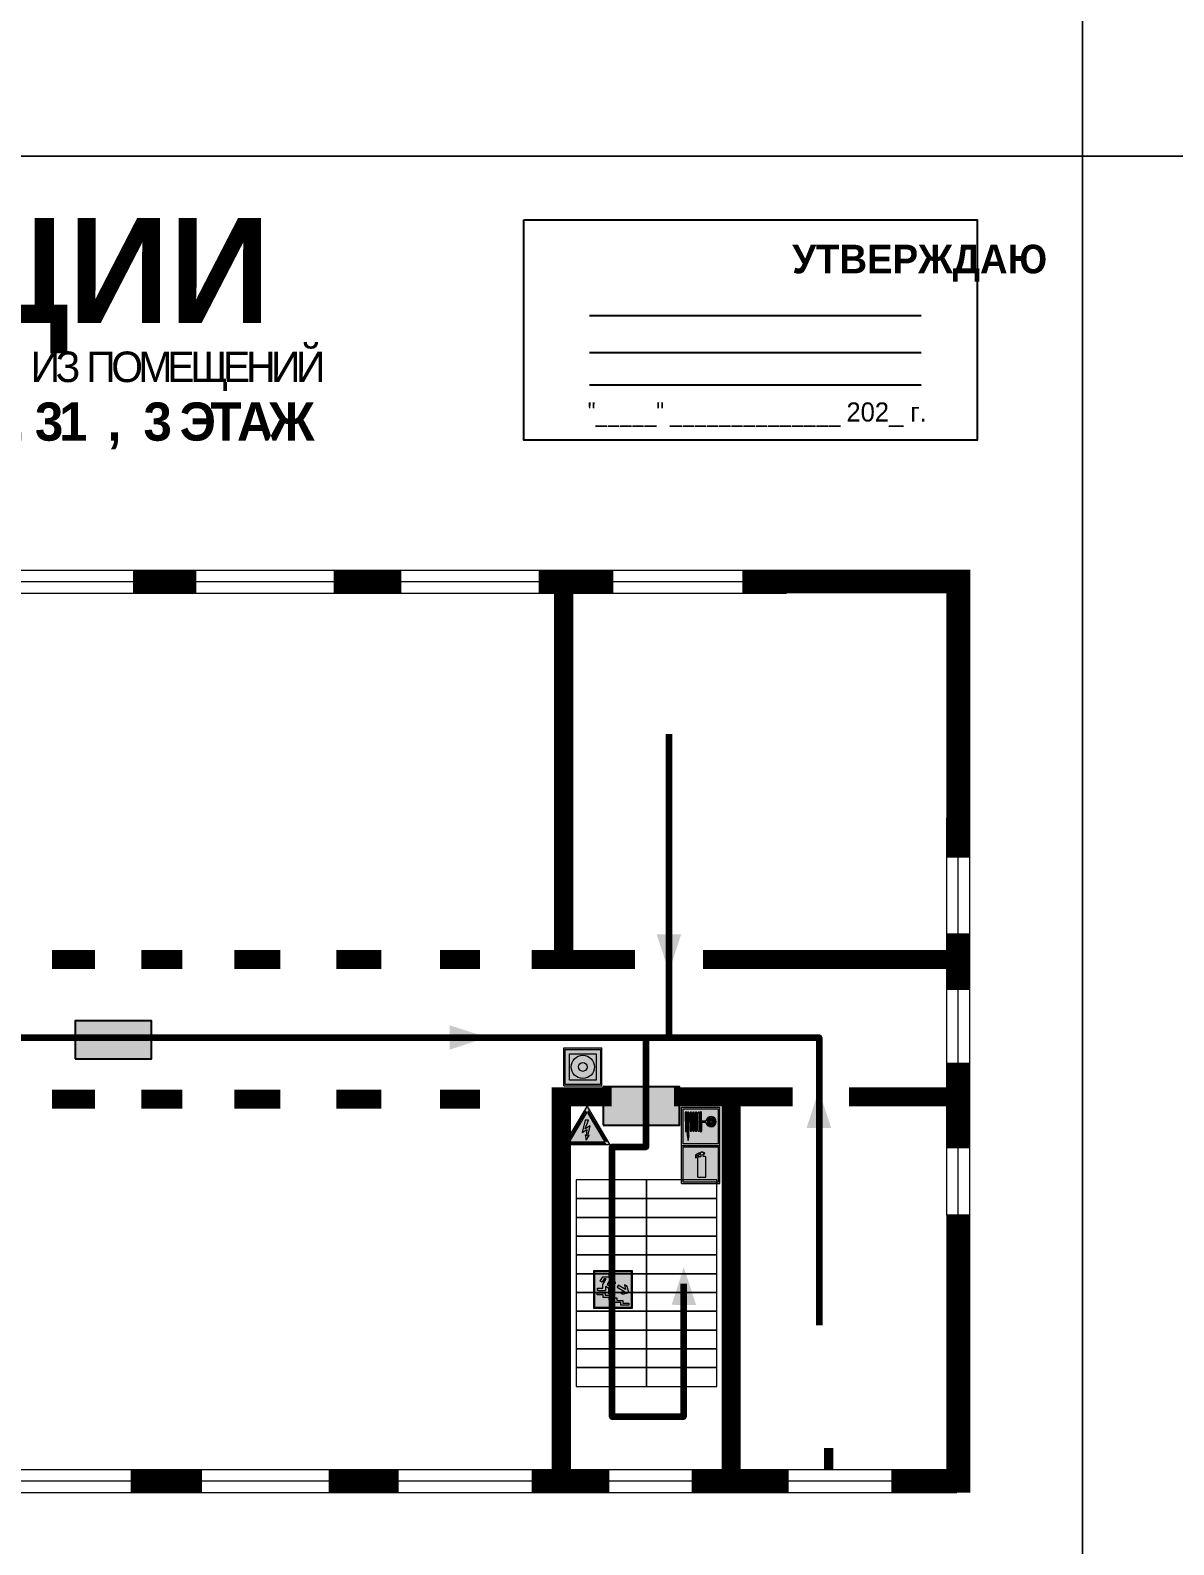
# Model space of a CAD drawing. Header units: millimetres. Extents: x 13114 to 67229, y 22859 to 38520.
# Drawn here: x 25968.8 to 26208.4, y 36054.6 to 36371.9 of the extents above; entities that cross this region are included whole.
import ezdxf

# ---------------------------------------------------------------- set-up
doc = ezdxf.new("R2010")
doc.units = ezdxf.units.MM
doc.layers.add('План_Штампы', color=7, linetype='Continuous')
doc.styles.add('обычный', font='arial.ttf')

# ---------------------------------------------------------------- blocks, each defined once
blk = doc.blocks.new('A$C7B4425F7')
at = {"true_color": 0xffffff}
blk.add_hatch(color=7, dxfattribs=at).paths.add_polyline_path([(0, 0), (-16, 0), (-16, -8), (0, -8)])
h = blk.add_hatch(color=126)
h.paths.add_polyline_path([(-0.2, -0.2), (-15.8, -0.2), (-15.8, -7.8), (-0.2, -7.8)])
h.paths.add_polyline_path([(-11.76, -2.03), (-11.76, -3.66), (-11.17, -3.66, -0.568275), (-11.17, -6.18), (-12.58, -6.18), (-12.58, -2.03)], flags=16)
h.paths.add_polyline_path([(-13.33, -4.12, -0.495768), (-13.59, -6.18), (-15.03, -6.18), (-15.03, -2.03), (-13.59, -2.03, -0.487973)], flags=16)
h.paths.add_polyline_path([(-10.25, -2.03), (-9.48, -2.03), (-9.48, -6.18), (-10.25, -6.18)], flags=16)
h.paths.add_polyline_path([(-13.84, -3.69), (-14.24, -3.69), (-14.24, -3.03), (-13.9, -3.03, -0.692621)], flags=0)
h.paths.add_polyline_path([(-9.15, -2.03), (-8.4, -2.03), (-8.04, -3.07), (-7.68, -2.03), (-6.93, -2.03), (-7.64, -4.1), (-6.93, -6.18), (-7.68, -6.18), (-8.04, -5.14), (-8.4, -6.18), (-9.15, -6.18), (-8.44, -4.1)], flags=16)
h.paths.add_polyline_path([(-11.76, -4.46), (-11.42, -4.46, -0.692621), (-11.36, -5.12), (-11.76, -5.12)], flags=0)
h.paths.add_polyline_path([(-13.9, -5.2), (-14.24, -5.2), (-14.24, -4.55), (-13.84, -4.55, -0.708038)], flags=0)
edge = h.paths.add_edge_path(flags=16)
edge.add_ellipse((-5.51, -4.08), major_axis=(0, 2.05), ratio=0.586184, start_angle=0, end_angle=360)
edge = h.paths.add_edge_path(flags=0)
edge.add_ellipse((-5.51, -4.08), major_axis=(0, 1.14), ratio=0.454828, start_angle=0, end_angle=360)
h.paths.add_polyline_path([(-4.13, -4.96, 0.377264), (-3.48, -4.52, 0.0555), (-3.16, -2.03), (-1.66, -2.03), (-1.66, -4.96), (-0.96, -4.96), (-0.96, -7.01), (-1.75, -7.01), (-1.75, -6.18), (-3.3, -6.18), (-3.3, -7.02), (-4.13, -7.02)], flags=16)
h.paths.add_polyline_path([(-2.73, -2.91), (-2.28, -2.91), (-2.28, -4.96), (-3.05, -4.96, 0.079136)], flags=0)
at = {"color": 126}
blk.add_lwpolyline([(-16, -8), (0, -8), (0, 0), (-16, 0)], close=True, dxfattribs=at)
blk = doc.blocks.new('A$C32E8229D')
at = {"true_color": 0xffffff}
blk.add_hatch(color=7, dxfattribs=at).paths.add_polyline_path([(0, 0), (0, -8), (16, -8), (16, 0)])
h = blk.add_hatch(color=126)
h.paths.add_polyline_path([(0.2, -0.2), (15.8, -0.2), (15.8, -7.8), (0.2, -7.8)])
h.paths.add_polyline_path([(13.49, -2.05), (12.08, -2.05), (11.37, -2.63, 0.162397), (11.29, -2.84), (11.29, -3.63), (10.35, -3.63), (10.35, -4.05), (11.68, -4.05), (11.68, -3.48), (12.26, -4.28), (11.29, -5.1), (11.29, -6.78), (11.85, -6.78), (11.85, -5.44), (12.8, -4.64), (12.8, -5.94), (14.46, -5.94), (14.46, -5.39), (13.45, -5.39), (13.45, -3.97), (12.46, -2.59), (13.15, -2.59), (13.69, -3.34), (14.18, -3)], flags=16)
h.paths.add_polyline_path([(10.74, -1.82, 1), (11.8, -1.82, 1)], flags=16)
h.paths.add_polyline_path([(9.39, -3.59), (5.99, -3.59), (6.56, -3.03), (5.91, -3.03), (5.1, -3.83), (5.91, -4.64), (6.56, -4.64), (5.99, -4.09), (9.39, -4.09)], flags=16)
h.paths.add_polyline_path([(4.29, -1.08), (1.72, -1.08), (1.72, -6.6), (4.29, -6.6)], flags=16)
at = {"color": 126}
blk.add_lwpolyline([(16, -8), (0, -8), (0, 0), (16, 0)], close=True, dxfattribs=at)
blk = doc.blocks.new('вниз')
at = {"lineweight": 0, "true_color": 0xffffff}
h = blk.add_hatch(color=7, dxfattribs=at)
h.dxf.hatch_style = 1
h.paths.add_polyline_path([(40994.51, -4472.22), (40986.51, -4472.22), (40986.51, -4480.22), (40994.51, -4480.22)])
h.paths.add_polyline_path([(40994.31, -4472.42), (40994.31, -4480.01), (40986.71, -4480.01), (40986.71, -4472.42)], flags=16)
h.paths.add_polyline_path([(40988.43, -4473.53), (40989.43, -4473.53), (40990.19, -4473.96), (40990.19, -4474.6), (40991, -4474.6), (40991, -4475.06), (40989.73, -4475.06), (40989.73, -4474.46), (40989.3, -4475.18), (40990.17, -4475.7), (40990.17, -4477.11), (40989.63, -4477.11), (40989.63, -4476.01), (40988.94, -4475.59), (40988.94, -4476.46), (40988.94, -4476.46), (40987.47, -4476.46), (40987.26, -4476.46), (40987.26, -4475.92), (40988.4, -4475.92), (40988.4, -4475.2), (40989.1, -4473.99), (40988.66, -4473.99), (40988.24, -4474.7), (40987.86, -4474.47), (40988.41, -4473.56)], flags=0)
h.paths.add_polyline_path([(40990.55, -4473.29, -1), (40989.69, -4473.29, -1)], flags=0)
h.paths.add_polyline_path([(40988.85, -4476.89), (40988.85, -4477.43), (40990.1, -4477.43), (40990.1, -4477.99), (40991.34, -4477.99), (40991.34, -4478.54), (40992.59, -4478.54), (40992.59, -4479.09), (40993.83, -4479.09), (40993.83, -4479.52), (40992.17, -4479.52), (40992.17, -4478.97), (40990.91, -4478.97), (40990.91, -4478.41), (40989.68, -4478.41), (40989.68, -4477.86), (40988.43, -4477.86), (40988.43, -4477.31), (40987.6, -4477.31), (40987.18, -4477.31), (40987.18, -4476.89)], flags=0)
h.paths.add_polyline_path([(40991.61, -4475.33), (40993.12, -4476.2), (40992.9, -4475.27), (40993.48, -4475.6), (40993.83, -4476.88), (40992.56, -4477.22), (40991.97, -4476.88), (40992.9, -4476.61), (40991.38, -4475.74), (40991.58, -4475.39)], flags=0)
h.paths.add_polyline_path([(40990.19, -4473.96), (40989.43, -4473.53), (40988.43, -4473.53), (40988.41, -4473.56), (40987.86, -4474.47), (40988.24, -4474.7), (40988.66, -4473.99), (40989.1, -4473.99), (40988.4, -4475.2), (40988.4, -4475.92), (40987.26, -4475.92), (40987.26, -4476.46), (40987.47, -4476.46), (40988.94, -4476.46), (40988.94, -4476.27), (40988.94, -4475.59), (40989.63, -4476.01), (40989.63, -4477.11), (40990.17, -4477.11), (40990.17, -4475.7), (40989.3, -4475.18), (40989.73, -4474.46), (40989.73, -4475.06), (40991, -4475.06), (40991, -4474.6), (40990.19, -4474.6)], flags=0)
h.paths.add_polyline_path([(40990.55, -4473.29, 1), (40989.69, -4473.29, 1)], flags=0)
h.paths.add_polyline_path([(40991.61, -4475.33), (40991.58, -4475.39), (40991.38, -4475.74), (40992.9, -4476.61), (40991.97, -4476.88), (40992.56, -4477.22), (40993.83, -4476.88), (40993.48, -4475.6), (40992.9, -4475.27), (40993.12, -4476.2)], flags=0)
h.paths.add_polyline_path([(40990.1, -4477.43), (40988.85, -4477.43), (40988.85, -4476.89), (40987.18, -4476.89), (40987.18, -4477.31), (40987.6, -4477.31), (40988.43, -4477.31), (40988.43, -4477.86), (40989.68, -4477.86), (40989.68, -4478.41), (40990.91, -4478.41), (40990.91, -4478.97), (40992.17, -4478.97), (40992.17, -4479.52), (40993.83, -4479.52), (40993.83, -4479.09), (40992.59, -4479.09), (40992.59, -4478.54), (40991.34, -4478.54), (40991.34, -4477.99), (40990.1, -4477.99)], flags=0)
at = {"lineweight": 0}
h = blk.add_hatch(color=126, dxfattribs=at)
h.dxf.hatch_style = 1
h.paths.add_polyline_path([(40994.31, -4472.42), (40986.71, -4472.42), (40986.71, -4480.01), (40994.31, -4480.01)])
h.paths.add_polyline_path([(40988.43, -4473.53), (40989.43, -4473.53), (40990.19, -4473.96), (40990.19, -4474.6), (40991, -4474.6), (40991, -4475.06), (40989.73, -4475.06), (40989.73, -4474.46), (40989.3, -4475.18), (40990.17, -4475.7), (40990.17, -4477.11), (40989.63, -4477.11), (40989.63, -4476.01), (40988.94, -4475.59), (40988.94, -4476.46), (40988.94, -4476.46), (40987.47, -4476.46), (40987.26, -4476.46), (40987.26, -4475.92), (40988.4, -4475.92), (40988.4, -4475.2), (40989.1, -4473.99), (40988.66, -4473.99), (40988.24, -4474.7), (40987.86, -4474.47), (40988.41, -4473.56)], flags=16)
h.paths.add_polyline_path([(40990.55, -4473.29, -1), (40989.69, -4473.29, -1)], flags=16)
h.paths.add_polyline_path([(40988.85, -4476.89), (40988.85, -4477.43), (40990.1, -4477.43), (40990.1, -4477.99), (40991.34, -4477.99), (40991.34, -4478.54), (40992.59, -4478.54), (40992.59, -4479.09), (40993.83, -4479.09), (40993.83, -4479.52), (40992.17, -4479.52), (40992.17, -4478.97), (40990.91, -4478.97), (40990.91, -4478.41), (40989.68, -4478.41), (40989.68, -4477.86), (40988.43, -4477.86), (40988.43, -4477.31), (40987.6, -4477.31), (40987.18, -4477.31), (40987.18, -4476.89)], flags=16)
h.paths.add_polyline_path([(40991.61, -4475.33), (40993.12, -4476.2), (40992.9, -4475.27), (40993.48, -4475.6), (40993.83, -4476.88), (40992.56, -4477.22), (40991.97, -4476.88), (40992.9, -4476.61), (40991.38, -4475.74), (40991.58, -4475.39)], flags=16)
at = {"lineweight": 0, "true_color": 0xffffff}
h = blk.add_hatch(color=7, dxfattribs=at)
h.dxf.hatch_style = 1
h.paths.add_polyline_path([(40989.73, -4474.46), (40989.73, -4475.06), (40991, -4475.06), (40991, -4474.6), (40990.19, -4474.6), (40990.19, -4473.96), (40989.43, -4473.53), (40988.43, -4473.53), (40988.41, -4473.56), (40987.86, -4474.47), (40988.24, -4474.7), (40988.66, -4473.99), (40989.1, -4473.99), (40988.4, -4475.2), (40988.4, -4475.92), (40987.26, -4475.92), (40987.26, -4476.46), (40987.47, -4476.46), (40988.94, -4476.46), (40988.94, -4475.59), (40989.63, -4476.01), (40989.63, -4477.11), (40990.17, -4477.11), (40990.17, -4475.7), (40989.3, -4475.18)])
h.paths.add_polyline_path([(40989.69, -4473.29, 1), (40990.55, -4473.29, 1)])
h.paths.add_polyline_path([(40991.61, -4475.33), (40991.58, -4475.39), (40991.38, -4475.74), (40992.9, -4476.61), (40991.97, -4476.88), (40992.56, -4477.22), (40993.83, -4476.88), (40993.48, -4475.6), (40992.9, -4475.27), (40993.12, -4476.2)])
h.paths.add_polyline_path([(40990.1, -4477.43), (40988.85, -4477.43), (40988.85, -4476.89), (40987.18, -4476.89), (40987.18, -4477.31), (40987.6, -4477.31), (40988.43, -4477.31), (40988.43, -4477.86), (40989.68, -4477.86), (40989.68, -4478.41), (40990.91, -4478.41), (40990.91, -4478.97), (40992.17, -4478.97), (40992.17, -4479.52), (40993.83, -4479.52), (40993.83, -4479.09), (40992.59, -4479.09), (40992.59, -4478.54), (40991.34, -4478.54), (40991.34, -4477.99), (40990.1, -4477.99)])
at = {"color": 126, "lineweight": 0}
for points in [[(40986.51, -4472.22), (40994.51, -4472.22), (40994.51, -4480.22), (40986.51, -4480.22)], [(40986.71, -4472.42), (40994.31, -4472.42), (40994.31, -4480.01), (40986.71, -4480.01)]]:
    blk.add_lwpolyline(points, close=True, dxfattribs=at)
for points in [[(40987.47, -4476.46), (40987.26, -4476.46), (40987.26, -4475.92), (40988.4, -4475.92), (40988.4, -4475.2), (40989.1, -4473.99), (40988.66, -4473.99), (40988.24, -4474.7), (40987.86, -4474.47), (40988.41, -4473.56), (40988.43, -4473.53), (40989.43, -4473.53), (40990.19, -4473.96), (40990.19, -4474.6), (40991, -4474.6), (40991, -4475.06), (40989.73, -4475.06), (40989.73, -4474.46), (40989.3, -4475.18), (40990.17, -4475.7), (40990.17, -4477.11), (40989.63, -4477.11), (40989.63, -4476.01), (40988.94, -4475.59), (40988.94, -4476.46)], [(40987.6, -4477.31), (40987.18, -4477.31), (40987.18, -4476.89), (40988.85, -4476.89), (40988.85, -4477.43), (40990.1, -4477.43), (40990.1, -4477.99), (40991.34, -4477.99), (40991.34, -4478.54), (40992.59, -4478.54), (40992.59, -4479.09), (40993.83, -4479.09), (40993.83, -4479.52), (40992.17, -4479.52), (40992.17, -4478.97), (40990.91, -4478.97), (40990.91, -4478.41), (40989.68, -4478.41), (40989.68, -4477.86), (40988.43, -4477.86), (40988.43, -4477.31), (40987.6, -4477.31)], [(40987.47, -4476.46), (40988.94, -4476.46), (40988.94, -4476.27)], [(40991.58, -4475.39), (40991.38, -4475.74), (40992.9, -4476.61), (40991.97, -4476.88), (40992.56, -4477.22), (40993.83, -4476.88), (40993.48, -4475.6), (40992.9, -4475.27), (40993.12, -4476.2), (40991.61, -4475.33), (40991.58, -4475.39)]]:
    blk.add_lwpolyline(points, dxfattribs=at)
blk.add_circle((40990.12, -4473.29), 0.432, dxfattribs=at)
blk = doc.blocks.new('A$C3AD82952')
at = {"true_color": 0xf5f5ff}
h = blk.add_hatch(color=7, dxfattribs=at)
h.dxf.hatch_style = 1
h.paths.add_polyline_path([(8.21, 8.73, 0.414214), (7.89, 9.05), (7.22, 9.05), (7.22, 9.92), (7.59, 9.92, 1), (7.57, 10.36), (7.22, 10.36), (7.22, 10.6), (6.43, 10.6), (6.43, 10.36), (6.01, 10.36), (4.74, 9.59), (4.74, 8.69), (4.98, 8.73), (4.98, 9.26), (6.12, 9.91), (6.43, 9.91), (6.43, 9.05), (5.76, 9.05, 0.414214), (5.44, 8.73), (5.44, 2.2), (8.21, 2.2)], flags=0)
h.paths.add_polyline_path([(12.8, 12.8), (0, 12.8), (0, 0), (12.8, 0)])
h.paths.add_polyline_path([(0.51, 12.29), (12.29, 12.29), (12.29, 0.51), (0.51, 0.51)], flags=16)
h.paths.add_polyline_path([(4.74, 9.59), (6.01, 10.36), (6.43, 10.36), (6.43, 10.6), (7.22, 10.6), (7.22, 10.36), (7.59, 10.36, -0.94586), (7.59, 9.92), (7.22, 9.92), (7.22, 9.05), (7.89, 9.05, -0.414214), (8.21, 8.73), (8.21, 2.2), (5.44, 2.2), (5.44, 8.73, -0.414214), (5.76, 9.05), (6.43, 9.05), (6.43, 9.91), (6.12, 9.91), (4.98, 9.26), (4.98, 8.73), (4.74, 8.69)], flags=0)
h = blk.add_hatch(color=242)
h.dxf.hatch_style = 1
h.paths.add_polyline_path([(12.29, 12.29), (0.51, 12.29), (0.51, 0.51), (12.29, 0.51)])
h.paths.add_polyline_path([(4.74, 8.69), (4.74, 9.59), (6.01, 10.36), (6.43, 10.36), (6.43, 10.6), (7.22, 10.6), (7.22, 10.36), (7.59, 10.36, -0.94586), (7.59, 9.92), (7.22, 9.92), (7.22, 9.05), (7.89, 9.05, -0.414214), (8.21, 8.73), (8.21, 2.2), (5.44, 2.2), (5.44, 8.73, -0.414214), (5.76, 9.05), (6.43, 9.05), (6.43, 9.91), (6.12, 9.91), (4.98, 9.26), (4.98, 8.73)], flags=16)
h = blk.add_hatch(color=7, dxfattribs=at)
h.dxf.hatch_style = 1
h.paths.add_polyline_path([(8.21, 8.73, 0.414214), (7.89, 9.05), (7.22, 9.05), (7.22, 9.92), (7.59, 9.92, 1), (7.57, 10.36), (7.22, 10.36), (7.22, 10.6), (6.43, 10.6), (6.43, 10.36), (6.01, 10.36), (4.74, 9.59), (4.74, 8.69), (4.98, 8.73), (4.98, 9.26), (6.12, 9.91), (6.43, 9.91), (6.43, 9.05), (5.76, 9.05, 0.414214), (5.44, 8.73), (5.44, 2.2), (8.21, 2.2)])
at = {"color": 242, "lineweight": 5}
for p, q in [((0, 0), (0, 12.8)), ((0, 12.8), (12.8, 12.8)), ((6.01, 10.36), (4.74, 9.59)), ((6.01, 10.36), (6.43, 10.36)), ((7.22, 10.6), (6.43, 10.6)), ((6.43, 10.6), (6.43, 10.36)), ((7.22, 10.36), (7.22, 10.6)), ((7.59, 10.36), (7.22, 10.36)), ((12.8, 0), (12.8, 12.8)), ((4.74, 9.59), (4.74, 8.69)), ((4.74, 8.69), (4.98, 8.73)), ((4.98, 9.26), (6.12, 9.91)), ((4.98, 8.73), (4.98, 9.26)), ((5.44, 2.2), (5.44, 8.73)), ((5.76, 9.05), (6.43, 9.05)), ((6.12, 9.91), (6.43, 9.91)), ((6.43, 9.91), (6.43, 9.05)), ((7.22, 9.05), (7.22, 9.92)), ((7.59, 9.92), (7.22, 9.92)), ((7.89, 9.05), (7.22, 9.05)), ((8.21, 2.2), (8.21, 8.73)), ((0, 0), (12.8, 0)), ((5.44, 2.2), (8.21, 2.2))]:
    blk.add_line(p, q, dxfattribs=at)
blk.add_lwpolyline([(0.51, 12.29), (12.29, 12.29), (12.29, 0.51), (0.51, 0.51)], close=True, dxfattribs=at)
for centre, radius, start, end in [((7.58, 10.14), 0.223, 273.1875, 86.8125), ((5.76, 8.73), 0.32, 90, 180), ((7.89, 8.73), 0.32, 0, 90)]:
    blk.add_arc(centre, radius, start, end, dxfattribs=at)
blk = doc.blocks.new('A$C37112FD5')
at = {"true_color": 0xf5f5ff}
h = blk.add_hatch(color=7, dxfattribs=at)
h.dxf.hatch_style = 1
h.paths.add_polyline_path([(12.8, -7.4), (0, -7.4), (0, -20.2), (12.8, -20.2)])
h.paths.add_polyline_path([(12.29, -7.91), (12.29, -19.69), (0.51, -19.69), (0.51, -7.91)], flags=16)
h.paths.add_polyline_path([(4.98, -9.04, -0.42597), (5.17, -9.22), (5.17, -12.25), (5.17, -15.29, -0.432244), (4.98, -15.47), (4.83, -15.47, -0.42597), (4.64, -15.29), (4.64, -12.25), (4.64, -9.22, -0.432244), (4.83, -9.04)], flags=0)
h.paths.add_polyline_path([(4.28, -9.22), (4.28, -12.25), (4.28, -15.29, -0.432244), (4.09, -15.47), (3.94, -15.47, -0.42597), (3.75, -15.29), (3.75, -12.25), (3.75, -9.22, -0.432244), (3.94, -9.04), (4.09, -9.04, -0.42597)], flags=0)
h.paths.add_polyline_path([(5.72, -9.04), (5.87, -9.04, -0.42597), (6.06, -9.22), (6.06, -12.25), (6.06, -15.29, -0.432244), (5.87, -15.47), (5.72, -15.47, -0.42597), (5.53, -15.29), (5.53, -12.25), (5.53, -9.22, -0.432244)], flags=0)
h.paths.add_polyline_path([(6.42, -8.9), (6.5, -8.9, -0.42597), (6.69, -9.08), (6.69, -12.03), (8.21, -12.03, -15.824349), (8.21, -12.47), (6.69, -12.47), (6.69, -15.42, -0.432244), (6.5, -15.6), (6.42, -15.6)], flags=0)
h.paths.add_polyline_path([(3.39, -9.22), (3.39, -12.25), (3.39, -15.29, -0.432244), (3.2, -15.47), (3.05, -15.47, -0.42597), (2.85, -15.29), (2.85, -12.25), (2.85, -9.22, -0.432244), (3.05, -9.04), (3.2, -9.04, -0.42597)], flags=0)
h.paths.add_polyline_path([(2.5, -9.22), (2.5, -16.71), (1.96, -16.71), (1.96, -9.22, -0.432244), (2.15, -9.04), (2.31, -9.04, -0.42597)], flags=0)
h.paths.add_polyline_path([(1.61, -8.9), (1.61, -15.6), (1.57, -15.6, -0.42597), (1.37, -15.42), (1.37, -12.03), (1.37, -9.09, -0.432244), (1.57, -8.9)], flags=0)
h.paths.add_polyline_path([(9.76, -10.81), (9.76, -12.03), (8.49, -12.03, -0.336371)], flags=0)
h.paths.add_polyline_path([(8.49, -12.47), (9.76, -12.47), (9.76, -13.7, -0.336371)], flags=0)
h.paths.add_polyline_path([(10.11, -10.81, -0.336371), (11.38, -12.03), (10.11, -12.03)], flags=0)
h.paths.add_polyline_path([(10.11, -12.47), (11.38, -12.47, -0.336371), (10.11, -13.7)], flags=0)
h.paths.add_polyline_path([(2.5, -16.84), (2.5, -17.05), (1.97, -17.05), (1.97, -16.84)], flags=0)
h.paths.add_polyline_path([(2.5, -17.24, -0.033778), (2.24, -18.6, -0.033778), (1.97, -17.24)], flags=0)
h = blk.add_hatch(color=242)
h.dxf.hatch_style = 1
h.paths.add_polyline_path([(12.29, -7.91), (0.51, -7.91), (0.51, -19.69), (12.29, -19.69)])
h.paths.add_polyline_path([(6.42, -15.6), (6.42, -8.9), (6.5, -8.9, -0.42597), (6.69, -9.08), (6.69, -12.03), (8.21, -12.03, -15.824349), (8.21, -12.47), (6.69, -12.47), (6.69, -15.42, -0.432244), (6.5, -15.6)], flags=16)
h.paths.add_polyline_path([(5.87, -15.47), (5.72, -15.47, -0.42597), (5.53, -15.29), (5.53, -12.25), (5.53, -9.22, -0.432244), (5.72, -9.04), (5.87, -9.04, -0.42597), (6.06, -9.22), (6.06, -12.25), (6.06, -15.29, -0.432244)], flags=16)
h.paths.add_polyline_path([(4.98, -15.47), (4.83, -15.47, -0.42597), (4.64, -15.29), (4.64, -12.25), (4.64, -9.22, -0.432244), (4.83, -9.04), (4.98, -9.04, -0.42597), (5.17, -9.22), (5.17, -12.25), (5.17, -15.29, -0.432244)], flags=16)
h.paths.add_polyline_path([(4.09, -15.47), (3.94, -15.47, -0.42597), (3.75, -15.29), (3.75, -12.25), (3.75, -9.22, -0.432244), (3.94, -9.04), (4.09, -9.04, -0.42597), (4.28, -9.22), (4.28, -12.25), (4.28, -15.29, -0.432244)], flags=16)
h.paths.add_polyline_path([(3.2, -15.47), (3.05, -15.47, -0.42597), (2.85, -15.29), (2.85, -12.25), (2.85, -9.22, -0.432244), (3.05, -9.04), (3.2, -9.04, -0.42597), (3.39, -9.22), (3.39, -12.25), (3.39, -15.29, -0.432244)], flags=16)
h.paths.add_polyline_path([(2.5, -17.05), (1.97, -17.05), (1.97, -16.84), (2.5, -16.84)], flags=16)
h.paths.add_polyline_path([(2.5, -17.24, -0.033778), (2.24, -18.6, -0.033778), (1.97, -17.24)], flags=16)
h.paths.add_polyline_path([(2.5, -16.71), (1.96, -16.71), (1.96, -9.22, -0.432244), (2.15, -9.04), (2.31, -9.04, -0.42597), (2.5, -9.22)], flags=16)
h.paths.add_polyline_path([(1.61, -15.6), (1.57, -15.6, -0.42597), (1.37, -15.42), (1.37, -12.03), (1.37, -9.09, -0.432244), (1.57, -8.9), (1.61, -8.9)], flags=16)
h.paths.add_polyline_path([(8.49, -12.47), (9.76, -12.47), (9.76, -13.7, -0.336371)], flags=0)
h.paths.add_polyline_path([(10.11, -13.7), (10.11, -12.47), (11.38, -12.47, -0.336371)], flags=0)
h.paths.add_polyline_path([(8.49, -12.03, -0.336371), (9.76, -10.81), (9.76, -12.03)], flags=0)
h.paths.add_polyline_path([(10.11, -12.03), (10.11, -10.81, -0.336371), (11.38, -12.03)], flags=0)
h = blk.add_hatch(color=7, dxfattribs=at)
h.dxf.hatch_style = 1
h.paths.add_polyline_path([(1.61, -8.9), (1.57, -8.9, 0.432244), (1.37, -9.09), (1.37, -12.03), (1.37, -15.42, 0.42597), (1.57, -15.6), (1.61, -15.6)])
h.paths.add_polyline_path([(2.5, -9.22, 0.42597), (2.31, -9.04), (2.15, -9.04, 0.432244), (1.96, -9.22), (1.96, -16.71), (2.5, -16.71)])
h.paths.add_polyline_path([(2.5, -16.84), (1.97, -16.84), (1.97, -17.05), (2.5, -17.05)])
h.paths.add_polyline_path([(2.5, -17.24), (1.97, -17.24, 0.033778), (2.24, -18.6, 0.033778)])
h.paths.add_polyline_path([(3.39, -12.25), (3.39, -9.22, 0.42597), (3.2, -9.04), (3.05, -9.04, 0.432244), (2.85, -9.22), (2.85, -12.25), (2.85, -15.29, 0.42597), (3.05, -15.47), (3.2, -15.47, 0.432244), (3.39, -15.29)])
h.paths.add_polyline_path([(4.28, -12.25), (4.28, -9.22, 0.42597), (4.09, -9.04), (3.94, -9.04, 0.432244), (3.75, -9.22), (3.75, -12.25), (3.75, -15.29, 0.42597), (3.94, -15.47), (4.09, -15.47, 0.432244), (4.28, -15.29)])
h.paths.add_polyline_path([(5.17, -12.25), (5.17, -9.22, 0.42597), (4.98, -9.04), (4.83, -9.04, 0.432244), (4.64, -9.22), (4.64, -12.25), (4.64, -15.29, 0.42597), (4.83, -15.47), (4.98, -15.47, 0.432244), (5.17, -15.29)])
h.paths.add_polyline_path([(6.06, -12.25), (6.06, -9.22, 0.42597), (5.87, -9.04), (5.72, -9.04, 0.432244), (5.53, -9.22), (5.53, -12.25), (5.53, -15.29, 0.42597), (5.72, -15.47), (5.87, -15.47, 0.432244), (6.06, -15.29)])
h.paths.add_polyline_path([(6.69, -12.47), (8.21, -12.47, 15.824349), (8.21, -12.03), (6.69, -12.03), (6.69, -9.08, 0.42597), (6.5, -8.9), (6.42, -8.9), (6.42, -15.6), (6.5, -15.6, 0.432244), (6.69, -15.42)])
h.paths.add_polyline_path([(8.49, -12.47), (9.76, -12.47), (9.76, -13.7, -0.336371)], flags=16)
h.paths.add_polyline_path([(8.49, -12.03, -0.336371), (9.76, -10.81), (9.76, -12.03)], flags=16)
h.paths.add_polyline_path([(10.11, -12.47), (11.38, -12.47, -0.336371), (10.11, -13.7)], flags=16)
h.paths.add_polyline_path([(10.11, -12.03), (10.11, -10.81, -0.336371), (11.38, -12.03)], flags=16)
h = blk.add_hatch(color=242)
h.dxf.hatch_style = 1
h.paths.add_polyline_path([(9.76, -10.81, 0.336371), (8.49, -12.03), (9.76, -12.03)])
h.paths.add_polyline_path([(10.11, -10.81), (10.11, -12.03), (11.38, -12.03, 0.336371)])
h.paths.add_polyline_path([(11.38, -12.47), (10.11, -12.47), (10.11, -13.7, 0.336371)])
h.paths.add_polyline_path([(9.76, -12.47), (8.49, -12.47, 0.336371), (9.76, -13.7)])
at = {"color": 242, "lineweight": 5}
for p, q in [((0, -20.2), (0, -7.4)), ((0, -7.4), (12.8, -7.4)), ((1.37, -12.03), (1.37, -9.08)), ((1.57, -8.9), (1.61, -8.9)), ((1.61, -8.9), (1.61, -15.6)), ((1.96, -16.71), (1.96, -9.22)), ((2.15, -9.04), (2.31, -9.04)), ((2.5, -16.71), (2.5, -9.22)), ((2.85, -12.25), (2.85, -9.22)), ((3.05, -9.04), (3.2, -9.04)), ((3.39, -12.25), (3.39, -9.22)), ((3.75, -12.25), (3.75, -9.22)), ((3.94, -9.04), (4.09, -9.04)), ((4.28, -12.25), (4.28, -9.22)), ((4.64, -12.25), (4.64, -9.22)), ((4.83, -9.04), (4.98, -9.04)), ((5.17, -12.25), (5.17, -9.22)), ((5.53, -12.25), (5.53, -9.22)), ((5.72, -9.04), (5.87, -9.04)), ((6.06, -12.25), (6.06, -9.22)), ((6.42, -8.9), (6.42, -15.6)), ((6.5, -8.9), (6.42, -8.9)), ((6.69, -12.03), (6.69, -9.08)), ((12.8, -20.2), (12.8, -7.4)), ((1.37, -12.03), (1.37, -15.42)), ((2.85, -12.25), (2.85, -15.29)), ((3.39, -12.25), (3.39, -15.29)), ((3.75, -12.25), (3.75, -15.29)), ((4.28, -12.25), (4.28, -15.29)), ((4.64, -12.25), (4.64, -15.29)), ((5.17, -12.25), (5.17, -15.29)), ((5.53, -12.25), (5.53, -15.29)), ((6.06, -12.25), (6.06, -15.29)), ((8.21, -12.03), (6.69, -12.03)), ((8.21, -12.47), (6.69, -12.47)), ((6.69, -12.47), (6.69, -15.42)), ((9.76, -12.03), (8.49, -12.03)), ((9.76, -12.47), (8.49, -12.47)), ((9.76, -10.81), (9.76, -12.03)), ((9.76, -12.47), (9.76, -13.7)), ((10.11, -10.81), (10.11, -12.03)), ((11.38, -12.03), (10.11, -12.03)), ((11.38, -12.47), (10.11, -12.47)), ((10.11, -12.47), (10.11, -13.7)), ((0, -20.2), (12.8, -20.2)), ((1.57, -15.6), (1.61, -15.6)), ((1.96, -16.71), (2.5, -16.71)), ((1.97, -16.84), (2.5, -16.84)), ((1.97, -17.05), (1.97, -16.84)), ((2.5, -17.05), (1.97, -17.05)), ((1.97, -17.24), (2.5, -17.24)), ((2.5, -16.84), (2.5, -17.05)), ((3.05, -15.47), (3.2, -15.47)), ((3.94, -15.47), (4.09, -15.47)), ((4.83, -15.47), (4.98, -15.47)), ((5.72, -15.47), (5.87, -15.47)), ((6.42, -15.6), (6.5, -15.6))]:
    blk.add_line(p, q, dxfattribs=at)
blk.add_lwpolyline([(0.51, -7.91), (12.29, -7.91), (12.29, -19.69), (0.51, -19.69)], close=True, dxfattribs=at)
for centre, radius, start, end in [((1.56, -9.09), 0.182, 87.1027, 180.6071), ((2.15, -9.22), 0.182, 87.1027, 180.6071), ((2.32, -9.22), 0.182, 359.3929, 92.8973), ((3.04, -9.22), 0.182, 87.1027, 180.6071), ((3.21, -9.22), 0.182, 359.3929, 92.8973), ((3.93, -9.22), 0.182, 87.1027, 180.6071), ((4.1, -9.22), 0.182, 359.3929, 92.8973), ((4.82, -9.22), 0.182, 87.1027, 180.6071), ((4.99, -9.22), 0.182, 359.3929, 92.8973), ((5.71, -9.22), 0.182, 87.1027, 180.6071), ((5.88, -9.22), 0.182, 359.3929, 92.8973), ((6.51, -9.09), 0.182, 359.3929, 92.8973), ((9.93, -12.25), 1.74, 187.2319, 172.7681), ((9.93, -12.25), 1.46, 96.9927, 171.3585), ((9.93, -12.25), 1.46, 188.6415, 263.0073), ((9.93, -12.25), 1.46, 8.6415, 83.0073), ((9.93, -12.25), 1.46, 276.9927, 351.3585), ((1.56, -15.42), 0.182, 179.3929, 272.8973), ((12.17, -15.98), 10.27, 187.041, 194.7793), ((-7.7, -15.98), 10.27, 345.2207, 352.959), ((3.04, -15.29), 0.182, 179.3929, 272.8973), ((3.21, -15.29), 0.182, 267.1027, 0.6071), ((3.93, -15.29), 0.182, 179.3929, 272.8973), ((4.1, -15.29), 0.182, 267.1027, 0.6071), ((4.82, -15.29), 0.182, 179.3929, 272.8973), ((4.99, -15.29), 0.182, 267.1027, 0.6071), ((5.71, -15.29), 0.182, 179.3929, 272.8973), ((5.88, -15.29), 0.182, 267.1027, 0.6071), ((6.51, -15.42), 0.182, 267.1027, 0.6071)]:
    blk.add_arc(centre, radius, start, end, dxfattribs=at)
blk = doc.blocks.new('A$C3E6D3DDE')
at = {"lineweight": 5}
h = blk.add_hatch(color=40, dxfattribs=at)
h.paths.add_polyline_path([(24.1, 1.45), (16.46, -11.35), (31.74, -11.35)])
h.paths.add_polyline_path([(24.09, -0.46), (30.03, -10.41), (18.14, -10.41)], flags=16)
h.paths.add_polyline_path([(24.54, -3.08), (23.41, -6.02), (25.13, -5.01), (24.33, -8.5), (24.82, -8.27), (23.79, -9.86), (23.4, -8.04), (23.8, -8.43), (24.04, -6.29), (22.39, -7.25), (23.44, -3.08)], flags=0)
h = blk.add_hatch(color=256, dxfattribs=at)
h.paths.add_polyline_path([(24.37, 0.03, 0.567511), (23.82, 0.03), (17.59, -10.4, 0.582454), (17.86, -10.88), (30.32, -10.88, 0.582149), (30.6, -10.4)])
h.paths.add_polyline_path([(24.09, -0.46), (18.14, -10.41), (30.03, -10.41)], flags=16)
h.paths.add_polyline_path([(24.54, -3.08), (23.41, -6.02), (25.13, -5.01), (24.33, -8.5), (24.82, -8.27), (23.79, -9.86), (23.4, -8.04), (23.8, -8.43), (24.04, -6.29), (22.39, -7.25), (23.44, -3.08)], flags=0)
h = blk.add_hatch(color=40, dxfattribs=at)
h.paths.add_polyline_path([(24.09, -0.46), (18.14, -10.41), (30.03, -10.41)])
h.paths.add_polyline_path([(24.82, -8.27), (23.79, -9.86), (23.4, -8.04), (23.8, -8.43), (24.04, -6.29), (22.39, -7.25), (23.44, -3.08), (24.54, -3.08), (23.41, -6.02), (25.13, -5.01), (24.33, -8.5)], flags=16)
at = {"color": 40, "lineweight": 5}
for p, q in [((16.46, -11.35), (24.1, 1.45)), ((24.1, 1.45), (31.74, -11.35))]:
    blk.add_line(p, q, dxfattribs=at)
at = {"lineweight": 5}
for p, q in [((17.59, -10.4), (23.82, 0.03)), ((24.37, 0.03), (30.6, -10.4)), ((18.14, -10.41), (24.09, -0.46)), ((23.44, -3.08), (22.39, -7.25)), ((23.41, -6.02), (24.54, -3.08)), ((25.13, -5.01), (23.41, -6.02)), ((24.54, -3.08), (23.44, -3.08)), ((24.09, -0.46), (30.03, -10.41)), ((24.33, -8.5), (25.13, -5.01)), ((22.39, -7.25), (24.04, -6.29)), ((23.8, -8.43), (23.4, -8.04)), ((23.4, -8.04), (23.79, -9.86)), ((23.79, -9.86), (24.82, -8.27)), ((24.04, -6.29), (23.8, -8.43)), ((24.82, -8.27), (24.33, -8.5)), ((17.86, -10.88), (30.32, -10.88)), ((18.14, -10.41), (30.03, -10.41))]:
    blk.add_line(p, q, dxfattribs=at)
at = {"color": 50, "lineweight": 5}
blk.add_line((31.74, -11.35), (16.46, -11.35), dxfattribs=at)
blk = doc.blocks.new('A$C54414219')
at = {"true_color": 0xffffff}
h = blk.add_hatch(color=7, dxfattribs=at)
h.paths.add_polyline_path([(2.39, -9.45), (2.39, -18.3), (11.23, -18.3), (11.23, -9.45)], flags=0)
h.paths.add_polyline_path([(10.71, -13.87, -1), (2.92, -13.87, -1)], flags=0)
h.paths.add_polyline_path([(8.3, -13.87, -1), (5.33, -13.87, -1)], flags=0)
h.paths.add_polyline_path([(0.41, -7.47), (0.41, -20.27), (13.21, -20.27), (13.21, -7.47)])
h.paths.add_polyline_path([(0.92, -19.77), (12.71, -19.77), (12.71, -7.98), (0.92, -7.98)], flags=16)
h.paths.add_polyline_path([(11.23, -9.45), (11.23, -18.3), (2.39, -18.3), (2.39, -9.45)], flags=0)
at = {"lineweight": 5}
h = blk.add_hatch(color=242, dxfattribs=at)
h.paths.add_polyline_path([(12.71, -7.98), (0.92, -7.98), (0.92, -19.77), (12.71, -19.77)])
h.paths.add_polyline_path([(11.23, -18.3), (2.39, -18.3), (2.39, -9.45), (11.23, -9.45)], flags=16)
h.paths.add_polyline_path([(10.71, -13.87, -1), (2.92, -13.87, -1)], flags=0)
h.paths.add_polyline_path([(8.3, -13.87, -1), (5.33, -13.87, -1)], flags=0)
at = {"true_color": 0xffffff}
h = blk.add_hatch(color=7, dxfattribs=at)
h.paths.add_polyline_path([(2.39, -9.45), (2.39, -18.3), (11.23, -18.3), (11.23, -9.45)])
h.paths.add_polyline_path([(10.71, -13.87, -1), (2.92, -13.87, -1)], flags=16)
h.paths.add_polyline_path([(8.3, -13.87, -1), (5.33, -13.87, -1)], flags=0)
at = {"lineweight": 5}
h = blk.add_hatch(color=242, dxfattribs=at)
h.paths.add_polyline_path([(2.92, -13.87, 1), (10.71, -13.87, 1)])
h.paths.add_polyline_path([(8.3, -13.87, -1), (5.33, -13.87, -1)], flags=16)
at = {"color": 242, "lineweight": 5}
for p, q in [((0.41, -20.27), (0.41, -7.47)), ((0.41, -7.47), (13.21, -7.47)), ((0.41, -7.47), (13.21, -7.47)), ((13.21, -20.27), (13.21, -7.47)), ((0.41, -20.27), (13.21, -20.27))]:
    blk.add_line(p, q, dxfattribs=at)
for points in [[(0.92, -7.98), (12.71, -7.98), (12.71, -19.77), (0.92, -19.77)], [(2.39, -9.45), (11.23, -9.45), (11.23, -18.3), (2.39, -18.3)]]:
    blk.add_lwpolyline(points, close=True, dxfattribs=at)
for radius in [3.89, 1.49]:
    blk.add_circle((6.81, -13.87), radius, dxfattribs=at)

msp = doc.modelspace()

# ---------------------------------------------------------------- linework, layer by layer
at = {"color": 5, "lineweight": 0}
for points in [[(25589.29, 36345.59), (26189.29, 36345.59), (26189.29, 36740.59), (25589.29, 36740.59)], [(26189.29, 36345.59), (26789.29, 36345.59), (26789.29, 36740.59), (26189.29, 36740.59)], [(25589.29, 35950.59), (26189.29, 35950.59), (26189.29, 36345.59), (25589.29, 36345.59)], [(26189.29, 35950.59), (26789.29, 35950.59), (26789.29, 36345.59), (26189.29, 36345.59)]]:
    msp.add_lwpolyline(points, close=True, dxfattribs=at)
msp.add_lwpolyline([(26072.23, 36332.25), (26167.24, 36332.25), (26167.24, 36286.04), (26072.23, 36286.04)], close=True)
for points in [[(26085.98, 36312.2), (26155.51, 36312.2)], [(26085.98, 36304.44), (26155.51, 36304.44)], [(26085.98, 36297.65), (26155.51, 36297.65)]]:
    msp.add_lwpolyline(points)
at = {"lineweight": 100}
for points, const_width in [([(26080.57, 36177.22), (26080.57, 36257.76)], 4), ([(25990.34, 36256.41), (26003.63, 36256.41)], 5), ([(26032.41, 36256.41), (26046.58, 36256.41)], 5), ([(26075.33, 36256.41), (26090.98, 36256.41)], 5), ([(26118.04, 36256.41), (26163.27, 36256.41), (26163.27, 36198.57)], 5), ([(26163.27, 36182.67), (26163.27, 36170.82)], 5), ([(25973.36, 36177.22), (25982.4, 36177.22)], 4), ([(25992.05, 36177.22), (26000.67, 36177.22)], 4), ([(26011.55, 36177.22), (26021.2, 36177.22)], 4), ([(26032.91, 36177.22), (26042.35, 36177.22)], 4), ([(26054.67, 36177.22), (26063.04, 36177.22)], 4), ([(26073.86, 36177.22), (26095.5, 36177.22)], 4), ([(26109.8, 36177.22), (26162.45, 36177.22)], 4), ([(26163.27, 36155.6), (26163.27, 36137.67)], 5), ([(25973.36, 36147.94), (25982.4, 36147.94)], 4), ([(25992.05, 36147.94), (26000.67, 36147.94)], 4), ([(26011.55, 36147.94), (26021.2, 36147.94)], 4), ([(26032.91, 36147.94), (26042.35, 36147.94)], 4), ([(26054.67, 36147.94), (26063.04, 36147.94)], 4), ([(26080.08, 36067.96), (26080.08, 36148.45), (26090.62, 36148.45)], 4), ([(26103.69, 36148.45), (26128.56, 36148.45)], 4), ([(26115.7, 36148.45), (26115.7, 36069.47)], 4), ([(26140.36, 36148.45), (26162.91, 36148.45)], 4), ([(26163.27, 36123.79), (26163.27, 36067.96), (26149.26, 36067.96)], 5), ([(26004.82, 36067.96), (25989.85, 36067.96)], 5), ([(26045.98, 36067.96), (26031.35, 36067.96)], 5), ([(26090.15, 36067.96), (26073.87, 36067.96)], 5), ([(26127.7, 36067.96), (26107.43, 36067.96)], 5)]:
    msp.add_lwpolyline(points, dxfattribs=dict(at, const_width=const_width))
at = {"lineweight": 0}
for points in [[(25636.42, 36258.82), (26127.14, 36258.82)], [(25636.55, 36256.41), (26127.28, 36256.41)], [(25636.53, 36253.98), (26127.26, 36253.98)], [(26160.88, 36123.61), (26160.88, 36206.88)], [(26163.27, 36123.79), (26163.27, 36207.06)], [(26165.71, 36123.56), (26165.71, 36206.83)], [(25650.1, 36070.34), (26163.12, 36070.34)], [(25650.22, 36067.96), (26163.24, 36067.96)], [(25649.97, 36065.54), (26162.99, 36065.54)]]:
    msp.add_lwpolyline(points, dxfattribs=at)
at = {"color": 126, "lineweight": 100, "true_color": 0x008754}
for points in [[(26102.68, 36160.83), (26102.68, 36224.42)], [(25771.7, 36160.83), (26134.13, 36160.83), (26134.13, 36100.6)], [(26105.71, 36109.27), (26105.71, 36081.34), (26090.75, 36081.34), (26090.75, 36137.95), (26097.85, 36137.95), (26097.85, 36160.83)]]:
    msp.add_lwpolyline(points, dxfattribs=at)
at = {"lineweight": 0}
for points in [[(26083.23, 36127.09), (26097.94, 36127.09), (26097.94, 36131.02), (26083.23, 36131.02)], [(26097.94, 36127.09), (26112.65, 36127.09), (26112.65, 36131.02), (26097.94, 36131.02)], [(26083.23, 36123.16), (26097.94, 36123.16), (26097.94, 36127.09), (26083.23, 36127.09)], [(26097.94, 36123.16), (26112.65, 36123.16), (26112.65, 36127.09), (26097.94, 36127.09)], [(26083.23, 36119.22), (26097.94, 36119.22), (26097.94, 36123.16), (26083.23, 36123.16)], [(26097.94, 36119.22), (26112.65, 36119.22), (26112.65, 36123.16), (26097.94, 36123.16)], [(26083.23, 36115.29), (26097.94, 36115.29), (26097.94, 36119.22), (26083.23, 36119.22)], [(26097.94, 36115.29), (26112.65, 36115.29), (26112.65, 36119.22), (26097.94, 36119.22)], [(26083.23, 36111.35), (26097.94, 36111.35), (26097.94, 36115.29), (26083.23, 36115.29)], [(26097.94, 36111.35), (26112.65, 36111.35), (26112.65, 36115.29), (26097.94, 36115.29)], [(26083.23, 36107.42), (26097.94, 36107.42), (26097.94, 36111.35), (26083.23, 36111.35)], [(26097.94, 36107.42), (26112.65, 36107.42), (26112.65, 36111.35), (26097.94, 36111.35)], [(26083.23, 36103.49), (26097.94, 36103.49), (26097.94, 36107.42), (26083.23, 36107.42)], [(26097.94, 36103.49), (26112.65, 36103.49), (26112.65, 36107.42), (26097.94, 36107.42)], [(26083.23, 36099.55), (26097.94, 36099.55), (26097.94, 36103.49), (26083.23, 36103.49)], [(26097.94, 36099.55), (26112.65, 36099.55), (26112.65, 36103.49), (26097.94, 36103.49)], [(26083.23, 36095.62), (26097.94, 36095.62), (26097.94, 36099.55), (26083.23, 36099.55)], [(26097.94, 36095.62), (26112.65, 36095.62), (26112.65, 36099.55), (26097.94, 36099.55)], [(26083.23, 36091.69), (26097.94, 36091.69), (26097.94, 36095.62), (26083.23, 36095.62)], [(26097.94, 36091.69), (26112.65, 36091.69), (26112.65, 36095.62), (26097.94, 36095.62)], [(26083.23, 36087.75), (26097.94, 36087.75), (26097.94, 36091.69), (26083.23, 36091.69)], [(26097.94, 36087.75), (26112.65, 36087.75), (26112.65, 36091.69), (26097.94, 36091.69)]]:
    msp.add_lwpolyline(points, close=True, dxfattribs=at)
at = {"lineweight": 0, "const_width": 2, "elevation": 2}
msp.add_lwpolyline([(26136.11, 36070.34), (26136.11, 36074.83)], dxfattribs=at)
at = {"layer": 'План_Штампы', "color": 126, "true_color": 0x008754}
for points in [[(26100.06, 36182.5), (26105.2, 36182.49), (26102.65, 36174.61)], [(26056.66, 36158.3), (26056.67, 36163.43), (26064.55, 36160.89)], [(26136.63, 36141.92), (26131.49, 36141.93), (26134.04, 36149.81)], [(26108.33, 36104.83), (26103.2, 36104.84), (26105.74, 36112.72)]]:
    msp.add_solid(points, dxfattribs=at)

# ---------------------------------------------------------------- block references
for name, p, xscale, yscale, zscale in [('A$C54414219', (26080.34, 36163.37), 0.625, 0.625, 0.625), ('A$C3E6D3DDE', (26070.43, 36145.49), 0.625, 0.625, 0.625), ('A$C37112FD5', (26105.27, 36150.87), 0.6249984004534781, 0.6249984004534781, 0.6249984004534781), ('A$C3AD82952', (26105.27, 36130.24), 0.625, 0.625, 0.625)]:
    msp.add_blockref(name, p, dxfattribs=dict(xscale=xscale, yscale=yscale, zscale=zscale))
at = {"color": 126, "true_color": 0x008754}
msp.add_blockref('вниз', (-14899.6, 40584.27), dxfattribs=at)
at = {"layer": 'План_Штампы', "color": 126, "true_color": 0x008754, "xscale": -1}
msp.add_blockref('A$C32E8229D', (25994.2, 36164.36), dxfattribs=at)
at = {"layer": 'План_Штампы'}
msp.add_blockref('A$C7B4425F7', (26104.87, 36150.49), dxfattribs=at)

# ---------------------------------------------------------------- texts
at = {"lineweight": 0, "style": 'обычный'}
for s, insert, char_height, width, attachment_point in [('{\\fProxima Nova Rg|b1|i0|c204|p2;ПЛАН ЭВАКУАЦИИ}', (25741.94, 36332.61), 22, 493.8901, 1), ('\\pi-18,l18,t18;{\\fProxima Nova Rg|b1|i0|c204|p2;УТВЕРЖДАЮ\\H1.1997x; }', (26155.18, 36323.13), 6, 126.6484, 5), ('{\\fArial Narrow|b0|i0|c204|p34;"_____" ______________ \\fProxima Nova Rg|b0|i0|c204|p2;202_ г. }', (26121.14, 36291.37), 4, 78.6503, 5)]:
    msp.add_mtext(s, dxfattribs=dict(at, insert=insert, char_height=char_height, width=width, attachment_point=attachment_point))
at = {"color": 0, "lineweight": 0, "insert": (25892.26, 36304.74), "char_height": 8, "width": 449.2158, "attachment_point": 5, "style": 'обычный'}
msp.add_mtext('{\\fArial Black|b1|i0|c204|p34;\\H2x;\\T0.85;  \\fArial Narrow|b0|i0|c204|p34;\\H0.8x;\\W0.9;\\P\\fProxima Nova Rg|b0|i0|c204|p2;\\H0.5x;\\W1;\\C256;ПРИ ПОЖАРЕ  ИЛИ ДРУГИХ ЧРЕЗВЫЧАЙНЫХ СИТУАЦИЯХ  ИЗ ПОМЕЩЕНИЙ \\fProxima Nova Rg|b1|i0|c204|p2;\\H1.25x;\\PДАУ: ПРОЕКТНЫЙ ИНСТИТУТ , ул. ЛЕНИНА, д. \\fProxima Nova Rg|b1|i0|c0|p2;31\\fProxima Nova Rg|b1|i0|c204|p2;  ,  3 ЭТАЖ}', dxfattribs=at)

doc.saveas('drawing.dxf')
